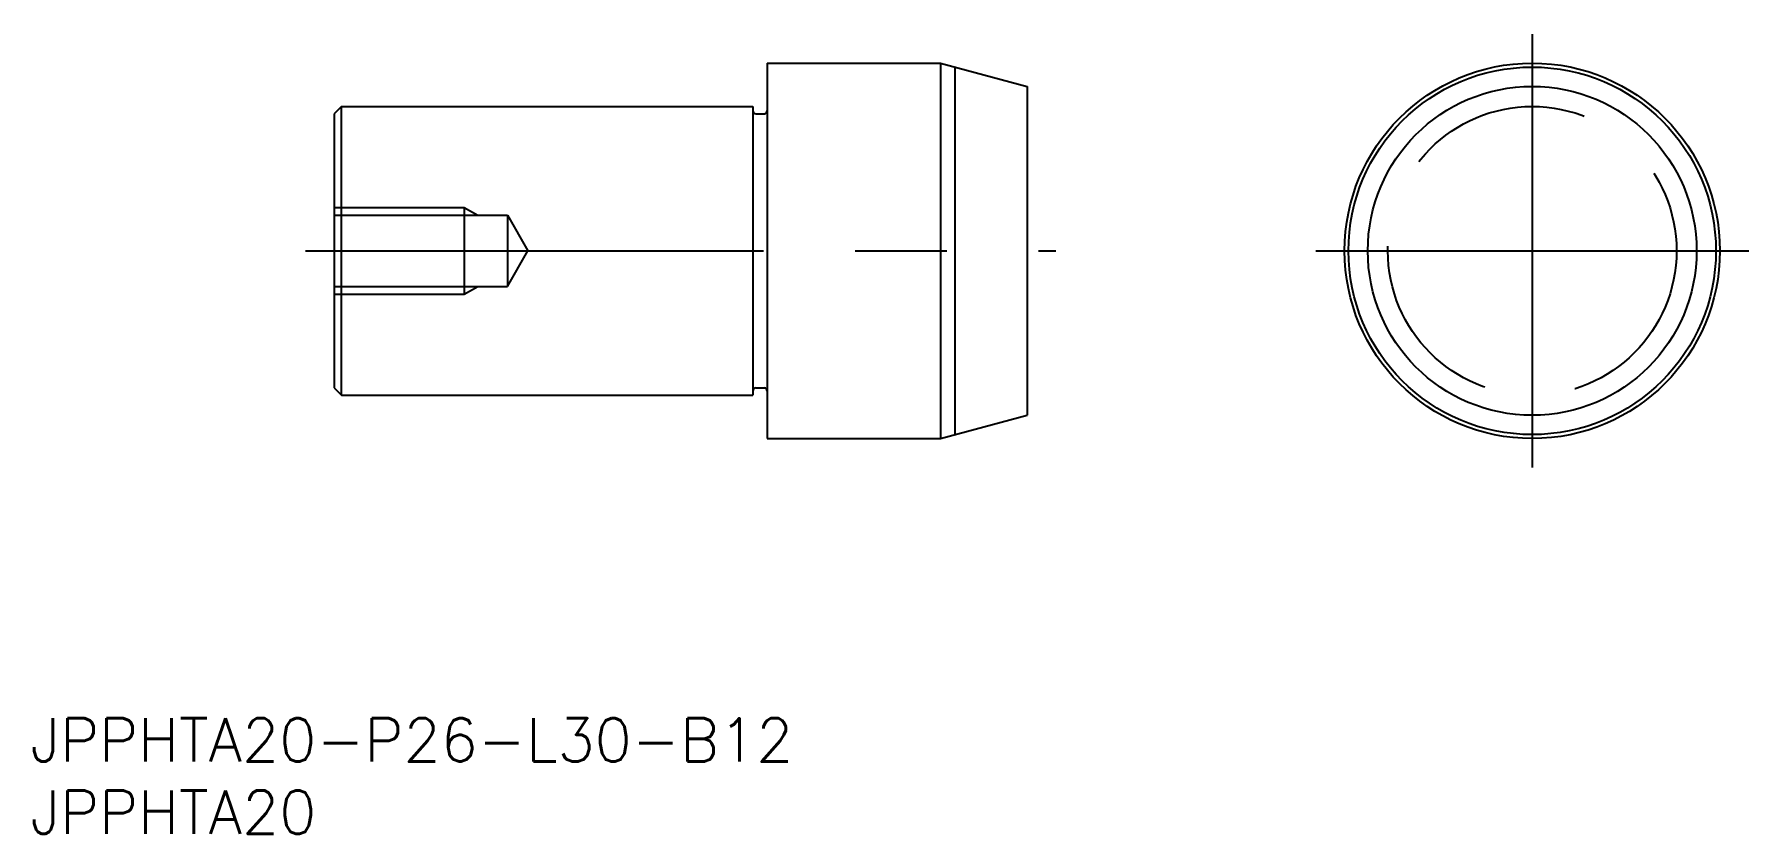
# Model space of a CAD drawing. Extents: x -104 to 15, y -40 to 15.
import ezdxf

# ---------------------------------------------------------------- set-up
doc = ezdxf.new("R2010")
doc.units = 0
doc.linetypes.add('CENTER', pattern=[50.8, 31.75, -6.35, 6.35, -6.35])
doc.linetypes.add('DASHED', pattern=[19.05, 12.7, -6.35])
doc.layers.get('0').update_dxf_attribs({"linetype": 'CONTINUOUS'})
doc.layers.add('CENTER', color=1, linetype='CENTER')
doc.styles.get("Standard").update_dxf_attribs({"font": 'txt.shx', "height": 3, "bigfont": 'bigfont.shx'})

msp = doc.modelspace()

# ---------------------------------------------------------------- linework, layer by layer
at = {"color": 7, "linetype": 'CONTINUOUS'}
for p, q in [((-53, 13), (-53, -13)), ((-53, 13), (-41, 13)), ((-41, 13), (-35, 11.39)), ((-41, 13), (-41, -13)), ((-40, 12.73), (-40, -12.73)), ((-35, 11.39), (-35, -11.39)), ((-82.5, 10), (-83, 9.5)), ((-82.5, 10), (-54, 10)), ((-82.5, -10), (-82.5, 10)), ((-54, 10), (-54, -10)), ((-83, 9.5), (-83, -9.5)), ((-53.8, 9.5), (-53.2, 9.5)), ((-83, -9.5), (-82.5, -10)), ((-53.8, -9.5), (-53.2, -9.5)), ((-82.5, -10), (-54, -10)), ((-41, -13), (-35, -11.39)), ((-53, -13), (-41, -13))]:
    msp.add_line(p, q, dxfattribs=at)
at = {"color": 3, "linetype": 'DASHED'}
for p, q in [((-83, 3), (-74, 3)), ((-83, 2.46), (-71, 2.46)), ((-74, 3), (-73.06, 2.46)), ((-74, 3), (-74, -3)), ((-71, 2.46), (-69.58, 0)), ((-71, 2.46), (-71, -2.46)), ((-71, -2.46), (-69.58, 0)), ((-83, -2.46), (-71, -2.46)), ((-83, -3), (-74, -3)), ((-74, -3), (-73.06, -2.46))]:
    msp.add_line(p, q, dxfattribs=at)
at = {"color": 7, "linetype": 'CONTINUOUS'}
for radius in [13, 12.73, 11.39]:
    msp.add_circle((0, 0), radius, dxfattribs=at)
at = {"color": 3, "linetype": 'DASHED'}
msp.add_circle((0, 0), 10, dxfattribs=at)
at = {"color": 7, "linetype": 'CONTINUOUS'}
for centre, start, end in [((-53.8, 9.7), 180, 270), ((-53.2, 9.7), 270, 0), ((-53.8, -9.7), 90, 180), ((-53.2, -9.7), 0, 90)]:
    msp.add_arc(centre, 0.2, start, end, dxfattribs=at)
at = {"layer": 'CENTER', "color": 1, "linetype": 'CENTER'}
for p, q in [((0, 15), (0, -15)), ((-85, 0), (-33, 0)), ((-15, 0), (15, 0))]:
    msp.add_line(p, q, dxfattribs=at)

# ---------------------------------------------------------------- texts
at = {"color": 7, "linetype": 'CONTINUOUS'}
for s, p in [('JPPHTA20-P26-L30-B12', (-104.04, -35.38)), ('JPPHTA20', (-104.04, -40.38))]:
    msp.add_text(s, height=3, dxfattribs=at).set_placement(p)

doc.saveas('drawing.dxf')
